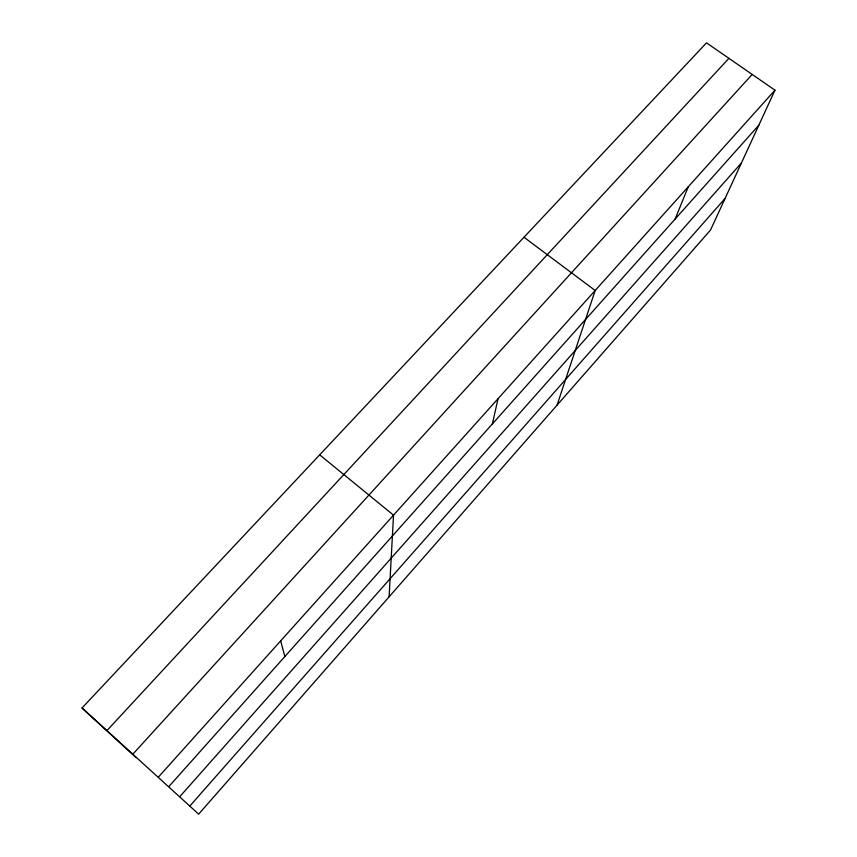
<?xml version="1.0" encoding="UTF-8"?>
<svg xmlns="http://www.w3.org/2000/svg" width="857" height="857" viewBox="0 0 857 857"><rect width="100%" height="100%" fill="white"/><g stroke="black" fill="none" stroke-linecap="round" stroke-linejoin="round"><path stroke-width="1.29" d="M389.11 596.804L393.524 515.153L319.693 454.842M492.368 423.926L498.056 398.687M557.061 405.157L595.165 290.502L523.991 237.25M675.112 219.071L688.246 186.805M774.974 90.178L710.517 230.051L198.653 814.15L82.026 707.989L706.5 42.85L774.974 90.178L158.459 777.031M189.836 806.019L725.076 198.449M179.766 796.71L741.444 162.948M168.829 786.608L758.82 125.229M132.985 754.021L752.2 74.43M106.996 730.55L728.921 58.34M82.026 707.989L136.156 757.695M280.668 640.875L284.845 656.548"/></g></svg>
